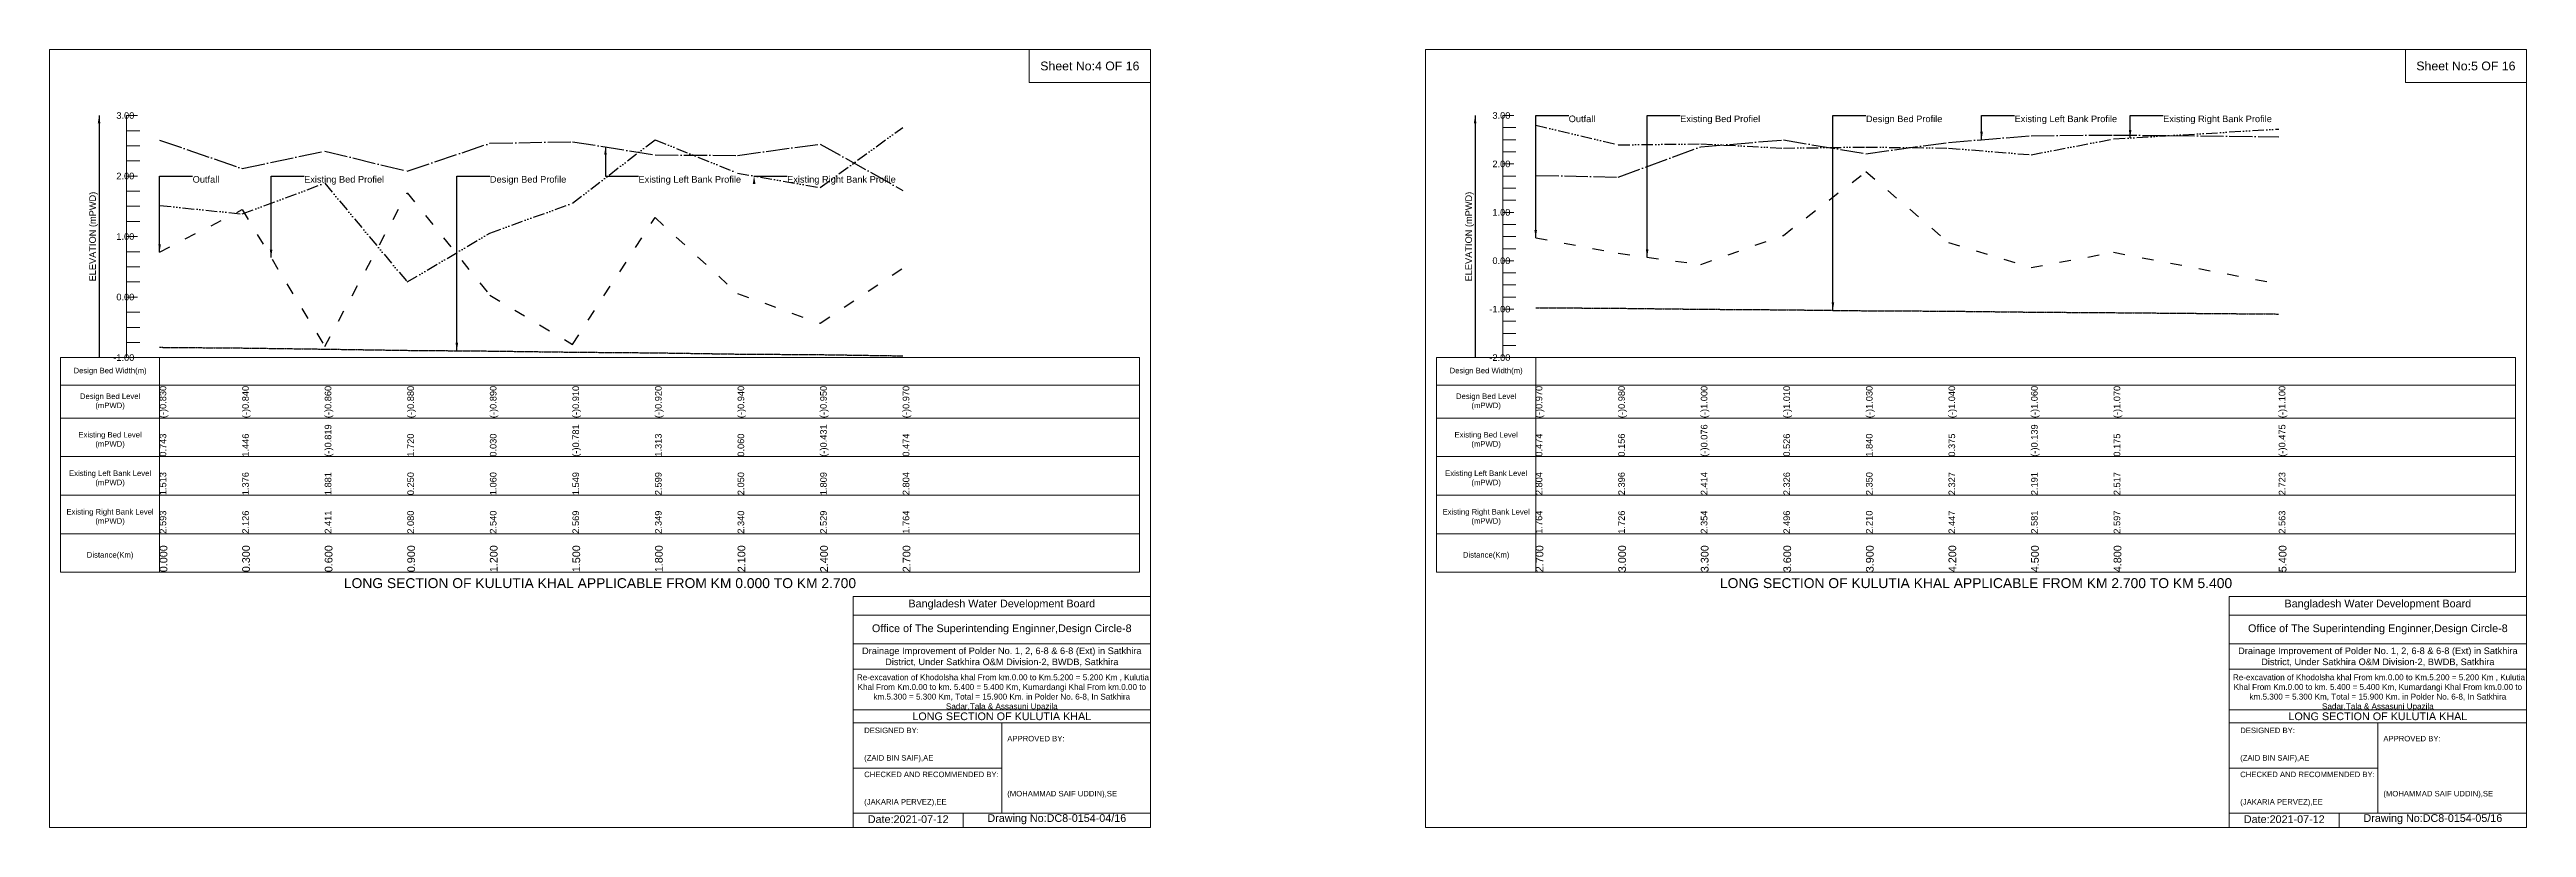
# Model space of a CAD drawing. Header units: inches. Extents: x 91000 to 568000, y -5656 to 0.
# Drawn here: x 280000 to 298000, y -5656 to 0 of the extents above; entities that cross this region are included whole.
import ezdxf

# ---------------------------------------------------------------- set-up
doc = ezdxf.new("R2010")
doc.units = ezdxf.units.IN
doc.header["$LTSCALE"] = 7
doc.header["$MEASUREMENT"] = 0
for name, pattern in [('ACAD_ISO03W100', [30, 12, -18]), ('ACAD_ISO04W100', [30, 24, -3, 0, -3]), ('ACAD_ISO14W100', [24, 12, -3, 0, -3, 0, -3, 0, -3]), ('CENTER', [2, 1.25, -0.25, 0.25, -0.25])]:
    doc.linetypes.add(name, pattern=pattern)
for name, color, linetype, lineweight in [('Cross Section Labels', 7, 'Continuous', 9), ('Design Bed Level Long Section', 7, 'CENTER', 25), ('Existing Bed Level for Long Section', 7, 'ACAD_ISO03W100', 25), ('Existing Left Bank of Long section', 7, 'ACAD_ISO04W100', 25), ('Existing Right Bank of Long Section', 7, 'ACAD_ISO14W100', 25), ('Long Section Border', 7, 'Continuous', 9), ('Long Section Labels', 7, 'Continuous', 9), ('Vscale for Long Section', 7, 'Continuous', 9)]:
    doc.layers.add(name, color=color, linetype=linetype, lineweight=lineweight)
doc.styles.get("Standard").update_dxf_attribs({"font": 'arial.ttf'})
doc.dimstyles.get("Standard").update_dxf_attribs({"dimtxt": 0.18, "dimasz": 0.18, "dimexe": 0.18, "dimexo": 0.0625, "dimgap": 0.09, "dimtad": 0, "dimtih": 1, "dimtoh": 1, "dimdec": 4, "dimzin": 0, "dimdsep": 46, "dimtxsty": 'Standard', "dimcen": 0.09, "dimadec": 0, "dimazin": 0, "dimtfac": 1, "dimtdec": 4, "dimtofl": 0, "dimtmove": 0, "dimatfit": 3, "dimfxl": 1, "dimtolj": 1, "dimtzin": 0, "dimarcsym": 0})

msp = doc.modelspace()

# ---------------------------------------------------------------- linework, layer by layer
at = {"layer": 'Cross Section Labels'}
for points in [[(280000, 0), (288000, 0), (288000, -5656), (280000, -5656)], [(287120, 0), (288000, 0), (288000, -240), (287120, -240)], [(290000, 0), (298000, 0), (298000, -5656), (290000, -5656)], [(297120, 0), (298000, 0), (298000, -240), (297120, -240)]]:
    msp.add_lwpolyline(points, close=True, dxfattribs=at)
for points in [[(285840, -5656), (285840, -3976), (288000, -3976)], [(285840, -4112), (288000, -4112)], [(295840, -5656), (295840, -3976), (298000, -3976)], [(295840, -4112), (298000, -4112)], [(285840, -4320), (288000, -4320)], [(295840, -4320), (298000, -4320)], [(285840, -4504), (288000, -4504)], [(295840, -4504), (298000, -4504)], [(285840, -4800), (288000, -4800)], [(295840, -4800), (298000, -4800)], [(285840, -4896), (288000, -4896)], [(286920, -4896), (286920, -5552)], [(295840, -4896), (298000, -4896)], [(296920, -4896), (296920, -5552)], [(285840, -5224), (286920, -5224)], [(295840, -5224), (296920, -5224)], [(285840, -5552), (288000, -5552)], [(286640, -5552), (286640, -5656)], [(295840, -5552), (298000, -5552)], [(296640, -5552), (296640, -5656)]]:
    msp.add_lwpolyline(points, dxfattribs=at)
at = {"layer": 'Design Bed Level Long Section'}
for points in [[(290800, -1877), (291400, -1881), (292000, -1888), (292600, -1892), (293200, -1899), (293800, -1902), (294400, -1909), (295000, -1913), (296200, -1923)], [(280800, -2165), (281400, -2170), (282000, -2178), (282600, -2187), (283200, -2192), (283800, -2200), (284400, -2205), (285000, -2214), (285600, -2218), (286200, -2227)]]:
    msp.add_lwpolyline(points, dxfattribs=at)
at = {"layer": 'Existing Bed Level for Long Section'}
for points in [[(290800, -1369), (291400, -1481), (292000, -1563), (292600, -1351), (293200, -888), (293800, -1404), (294400, -1585), (295000, -1474), (296200, -1703)], [(280800, -1473), (281400, -1164), (282000, -2160), (282600, -1043), (283200, -1787), (283800, -2144), (284400, -1222), (285000, -1774), (285600, -1990), (286200, -1591)]]:
    msp.add_lwpolyline(points, dxfattribs=at)
at = {"layer": 'Existing Left Bank of Long section'}
for points in [[(280800, -659), (281400, -865), (282000, -739), (282600, -885), (283200, -682), (283800, -670), (284400, -766), (285000, -770), (285600, -687), (286200, -1024)], [(290800, -915), (291400, -928), (292000, -707), (292600, -657), (293200, -758), (293800, -675), (294400, -627), (295000, -622), (296200, -634)]]:
    msp.add_lwpolyline(points, dxfattribs=at)
at = {"layer": 'Existing Right Bank of Long Section'}
for points in [[(280800, -1134), (281400, -1195), (282000, -972), (282600, -1690), (283200, -1334), (283800, -1118), (284400, -656), (285000, -898), (285600, -1004), (286200, -566)], [(290800, -549), (291400, -693), (292000, -686), (292600, -717), (293200, -709), (293800, -717), (294400, -765), (295000, -650), (296200, -578)]]:
    msp.add_lwpolyline(points, dxfattribs=at)
at = {"layer": 'Long Section Border'}
for points in [[(280080, -2240), (287920, -2240), (287920, -3800), (280080, -3800)], [(290080, -2240), (297920, -2240), (297920, -3800), (290080, -3800)]]:
    msp.add_lwpolyline(points, close=True, dxfattribs=at)
for points in [[(280800, -2240), (280800, -3800)], [(290800, -2240), (290800, -3800)], [(280080, -2440), (287920, -2440)], [(290080, -2440), (297920, -2440)], [(280080, -2680), (287920, -2680)], [(290080, -2680), (297920, -2680)], [(280080, -2960), (287920, -2960)], [(290080, -2960), (297920, -2960)], [(280080, -3240), (287920, -3240)], [(290080, -3240), (297920, -3240)], [(280080, -3520), (287920, -3520)], [(290080, -3520), (297920, -3520)]]:
    msp.add_lwpolyline(points, dxfattribs=at)
at = {"layer": 'Vscale for Long Section'}
for points in [[(280560, -2240), (280560, -1800), (280560, -1360), (280560, -920), (280560, -480)], [(280560, -480), (280640, -480)], [(290560, -2240), (290560, -1888), (290560, -1536), (290560, -1184), (290560, -832), (290560, -480)], [(290560, -480), (290640, -480)], [(280560, -590), (280656, -590)], [(280560, -700), (280656, -700)], [(290560, -568), (290656, -568)], [(290560, -656), (290656, -656)], [(280560, -810), (280656, -810)], [(290560, -744), (290656, -744)], [(290560, -832), (290640, -832)], [(280560, -920), (280640, -920)], [(280560, -1030), (280656, -1030)], [(290560, -920), (290656, -920)], [(290560, -1008), (290656, -1008)], [(280560, -1140), (280656, -1140)], [(280560, -1250), (280656, -1250)], [(290560, -1096), (290656, -1096)], [(290560, -1184), (290640, -1184)], [(280560, -1360), (280640, -1360)], [(290560, -1272), (290656, -1272)], [(290560, -1360), (290656, -1360)], [(280560, -1470), (280656, -1470)], [(280560, -1580), (280656, -1580)], [(290560, -1448), (290656, -1448)], [(290560, -1536), (290640, -1536)], [(280560, -1690), (280656, -1690)], [(280560, -1800), (280640, -1800)], [(290560, -1624), (290656, -1624)], [(290560, -1712), (290656, -1712)], [(290560, -1800), (290656, -1800)], [(280560, -1910), (280656, -1910)], [(290560, -1888), (290640, -1888)], [(290560, -1976), (290656, -1976)], [(280560, -2020), (280656, -2020)], [(280560, -2130), (280656, -2130)], [(290560, -2064), (290656, -2064)], [(290560, -2152), (290656, -2152)], [(280560, -2240), (280640, -2240)], [(290560, -2240), (290640, -2240)]]:
    msp.add_lwpolyline(points, dxfattribs=at)

# ---------------------------------------------------------------- texts
at = {"layer": 'Cross Section Labels', "attachment_point": 5}
for s, insert, char_height in [('Sheet No:4 OF 16', (287560, -120), 64), ('Sheet No:5 OF 16', (297560, -120), 64), ('Bangladesh Water Development Board', (286920, -4036), 56), ('Bangladesh Water Development Board', (296920, -4036), 56), ('Office of The Superintending Enginner,Design Circle-8', (286920, -4216), 56), ('Office of The Superintending Enginner,Design Circle-8', (296920, -4216), 56)]:
    msp.add_mtext(s, dxfattribs=dict(at, insert=insert, char_height=char_height))
at = {"layer": 'Cross Section Labels'}
for s, insert, char_height, width, attachment_point in [('Drainage Improvement of Polder No. 1, 2, 6-8 & 6-8 (Ext) in Satkhira District, Under Satkhira O&M Division-2, BWDB, Satkhira', (286920, -4416), 48, 2240, 5), ('Drainage Improvement of Polder No. 1, 2, 6-8 & 6-8 (Ext) in Satkhira District, Under Satkhira O&M Division-2, BWDB, Satkhira', (296920, -4416), 48, 2240, 5), (' Re-excavation of Khodolsha khal From km.0.00 to Km.5.200 = 5.200 Km , Kulutia Khal From Km.0.00 to km. 5.400 = 5.400 Km, Kumardangi Khal From km.0.00 to km.5.300 = 5.300 Km, Total = 15.900 Km. in Polder No. 6-8, In Satkhira Sadar,Tala & Assasuni Upazila', (286920, -4676), 42.152, 2160, 5), (' Re-excavation of Khodolsha khal From km.0.00 to Km.5.200 = 5.200 Km , Kulutia Khal From Km.0.00 to km. 5.400 = 5.400 Km, Kumardangi Khal From km.0.00 to km.5.300 = 5.300 Km, Total = 15.900 Km. in Polder No. 6-8, In Satkhira Sadar,Tala & Assasuni Upazila', (296920, -4676), 42.152, 2160, 5), ('LONG SECTION OF KULUTIA KHAL', (286920, -4848), 56, 2240, 5), ('LONG SECTION OF KULUTIA KHAL', (296920, -4848), 56, 2240, 5), ('DESIGNED BY:^J^J^J(ZAID BIN SAIF),AE', (285920, -5056), 40, 1120, 4), ('APPROVED BY:^J^J^J^J^J^J(MOHAMMAD SAIF UDDIN),SE', (286960, -5216), 40, 1120, 4), ('DESIGNED BY:^J^J^J(ZAID BIN SAIF),AE', (295920, -5056), 40, 1120, 4), ('APPROVED BY:^J^J^J^J^J^J(MOHAMMAD SAIF UDDIN),SE', (296960, -5216), 40, 1120, 4), ('CHECKED AND RECOMMENDED BY:^J^J^J(JAKARIA PERVEZ),EE', (285920, -5376), 40, 1120, 4), ('CHECKED AND RECOMMENDED BY:^J^J^J(JAKARIA PERVEZ),EE', (295920, -5376), 40, 1120, 4), ('Date:2021-07-12', (286240, -5596), 56, 1120, 5), ('Drawing No:DC8-0154-04/16', (287320, -5596), 56, 1760, 5), ('Date:2021-07-12', (296240, -5596), 56, 1120, 5), ('Drawing No:DC8-0154-05/16', (297320, -5596), 56, 1760, 5)]:
    msp.add_mtext(s, dxfattribs=dict(at, insert=insert, char_height=char_height, width=width, attachment_point=attachment_point))
at = {"layer": 'Long Section Border', "attachment_point": 5}
for s, insert, char_height in [('Design Bed Width(m)', (280440, -2340), 40), ('Design Bed Width(m)', (290440, -2340), 40), ('Design Bed Level^J(mPWD)', (280440, -2560), 40), ('Design Bed Level^J(mPWD)', (290440, -2560), 40), ('Existing Bed Level^J(mPWD)', (280440, -2840), 40), ('Existing Bed Level^J(mPWD)', (290440, -2840), 40), ('Existing Left Bank Level^J(mPWD)', (280440, -3120), 40), ('Existing Left Bank Level^J(mPWD)', (290440, -3120), 40), ('Existing Right Bank Level^J(mPWD)', (280440, -3400), 40), ('Existing Right Bank Level^J(mPWD)', (290440, -3400), 40), ('Distance(Km)', (280440, -3680), 40), ('Distance(Km)', (290440, -3680), 40), ('LONG SECTION OF KULUTIA KHAL APPLICABLE FROM KM 0.000 TO KM 2.700', (284000, -3880), 72), ('LONG SECTION OF KULUTIA KHAL APPLICABLE FROM KM 2.700 TO KM 5.400', (294000, -3880), 72)]:
    msp.add_mtext(s, dxfattribs=dict(at, insert=insert, char_height=char_height))
at = {"layer": 'Long Section Labels', "char_height": 48, "attachment_point": 1}
for s, insert in [('Outfall', (291040, -480)), ('Existing Bed Profiel', (291850, -480)), ('Design Bed Profile', (293200, -480)), ('Existing Left Bank Profile', (294280, -480)), ('Existing Right Bank Profile', (295360, -480)), ('Outfall', (281040, -920)), ('Existing Bed Profiel', (281850, -920)), ('Design Bed Profile', (283200, -920)), ('Existing Left Bank Profile', (284280, -920)), ('Existing Right Bank Profile', (285360, -920))]:
    msp.add_mtext(s, dxfattribs=dict(at, insert=insert))
at = {"layer": 'Vscale for Long Section', "char_height": 48, "attachment_point": 6}
for s, insert in [('3.00', (280616, -480)), ('3.00', (290616, -480)), ('2.00', (280616, -920)), ('2.00', (290616, -832)), ('1.00', (290616, -1184)), ('1.00', (280616, -1360)), ('0.00', (290616, -1536)), ('0.00', (280616, -1800)), ('-1.00', (290616, -1888)), ('-1.00', (280616, -2240)), ('-2.00', (290616, -2240))]:
    msp.add_mtext(s, dxfattribs=dict(at, insert=insert))
at = {"layer": 'Vscale for Long Section', "rotation": 90}
for s, insert, char_height, attachment_point in [('ELEVATION (mPWD)', (280320, -1360), 48, 5), ('ELEVATION (mPWD)', (290320, -1360), 48, 5), ('(-)0.830', (280800, -2680), 48, 1), ('(-)0.840', (281400, -2680), 48, 1), ('(-)0.860', (282000, -2680), 48, 1), ('(-)0.880', (282600, -2680), 48, 1), ('(-)0.890', (283200, -2680), 48, 1), ('(-)0.910', (283800, -2680), 48, 1), ('(-)0.920', (284400, -2680), 48, 1), ('(-)0.940', (285000, -2680), 48, 1), ('(-)0.950', (285600, -2680), 48, 1), ('(-)0.970', (286200, -2680), 48, 1), ('(-)0.970', (290800, -2680), 48, 1), ('(-)0.980', (291400, -2680), 48, 1), ('(-)1.000', (292000, -2680), 48, 1), ('(-)1.010', (292600, -2680), 48, 1), ('(-)1.030', (293200, -2680), 48, 1), ('(-)1.040', (293800, -2680), 48, 1), ('(-)1.060', (294400, -2680), 48, 1), ('(-)1.070', (295000, -2680), 48, 1), ('(-)1.100', (296200, -2680), 48, 1), ('0.743', (280800, -2960), 48, 1), ('1.446', (281400, -2960), 48, 1), ('(-)0.819', (282000, -2960), 48, 1), ('1.720', (282600, -2960), 48, 1), ('0.030', (283200, -2960), 48, 1), ('(-)0.781', (283800, -2960), 48, 1), ('1.313', (284400, -2960), 48, 1), ('0.060', (285000, -2960), 48, 1), ('(-)0.431', (285600, -2960), 48, 1), ('0.474', (286200, -2960), 48, 1), ('0.474', (290800, -2960), 48, 1), ('0.156', (291400, -2960), 48, 1), ('(-)0.076', (292000, -2960), 48, 1), ('0.526', (292600, -2960), 48, 1), ('1.840', (293200, -2960), 48, 1), ('0.375', (293800, -2960), 48, 1), ('(-)0.139', (294400, -2960), 48, 1), ('0.175', (295000, -2960), 48, 1), ('(-)0.475', (296200, -2960), 48, 1), ('1.513', (280800, -3240), 48, 1), ('1.376', (281400, -3240), 48, 1), ('1.881', (282000, -3240), 48, 1), ('0.250', (282600, -3240), 48, 1), ('1.060', (283200, -3240), 48, 1), ('1.549', (283800, -3240), 48, 1), ('2.599', (284400, -3240), 48, 1), ('2.050', (285000, -3240), 48, 1), ('1.809', (285600, -3240), 48, 1), ('2.804', (286200, -3240), 48, 1), ('2.804', (290800, -3240), 48, 1), ('2.396', (291400, -3240), 48, 1), ('2.414', (292000, -3240), 48, 1), ('2.326', (292600, -3240), 48, 1), ('2.350', (293200, -3240), 48, 1), ('2.327', (293800, -3240), 48, 1), ('2.191', (294400, -3240), 48, 1), ('2.517', (295000, -3240), 48, 1), ('2.723', (296200, -3240), 48, 1), ('2.593', (280800, -3520), 48, 1), ('2.126', (281400, -3520), 48, 1), ('2.411', (282000, -3520), 48, 1), ('2.080', (282600, -3520), 48, 1), ('2.540', (283200, -3520), 48, 1), ('2.569', (283800, -3520), 48, 1), ('2.349', (284400, -3520), 48, 1), ('2.340', (285000, -3520), 48, 1), ('2.529', (285600, -3520), 48, 1), ('1.764', (286200, -3520), 48, 1), ('1.764', (290800, -3520), 48, 1), ('1.726', (291400, -3520), 48, 1), ('2.354', (292000, -3520), 48, 1), ('2.496', (292600, -3520), 48, 1), ('2.210', (293200, -3520), 48, 1), ('2.447', (293800, -3520), 48, 1), ('2.581', (294400, -3520), 48, 1), ('2.597', (295000, -3520), 48, 1), ('2.563', (296200, -3520), 48, 1), ('0.000', (280800, -3800), 56, 1), ('0.300', (281400, -3800), 56, 1), ('0.600', (282000, -3800), 56, 1), ('0.900', (282600, -3800), 56, 1), ('1.200', (283200, -3800), 56, 1), ('1.500', (283800, -3800), 56, 1), ('1.800', (284400, -3800), 56, 1), ('2.100', (285000, -3800), 56, 1), ('2.400', (285600, -3800), 56, 1), ('2.700', (286200, -3800), 56, 1), ('2.700', (290800, -3800), 56, 1), ('3.000', (291400, -3800), 56, 1), ('3.300', (292000, -3800), 56, 1), ('3.600', (292600, -3800), 56, 1), ('3.900', (293200, -3800), 56, 1), ('4.200', (293800, -3800), 56, 1), ('4.500', (294400, -3800), 56, 1), ('4.800', (295000, -3800), 56, 1), ('5.400', (296200, -3800), 56, 1)]:
    msp.add_mtext(s, dxfattribs=dict(at, insert=insert, char_height=char_height, attachment_point=attachment_point))

# ---------------------------------------------------------------- leaders
at = {"layer": 'Long Section Labels', "annotation_type": 0, "has_hookline": 1, "hookline_direction": 0}
for points, text_width in [([(290800, -1369), (290800, -480), (291040, -480)], 186), ([(291610, -1510), (291610, -480), (291850, -480)], 571), ([(292960, -1896), (292960, -480), (293200, -480)], 547), ([(294040, -656), (294040, -480), (294280, -480)], 737), ([(295120, -643), (295120, -480), (295360, -480)], 782), ([(284040, -708), (284040, -920), (284280, -920)], 737), ([(280800, -1473), (280800, -920), (281040, -920)], 186), ([(281610, -1513), (281610, -920), (281850, -920)], 571), ([(282960, -2190), (282960, -920), (283200, -920)], 547), ([(285120, -919), (285120, -920), (285360, -920)], 782)]:
    msp.add_leader(points, dimstyle='Standard', override={"dimasz": 57.6}, dxfattribs=dict(at, text_width=text_width))
at = {"layer": 'Vscale for Long Section'}
for points in [[(280360, -480), (280360, -2240)], [(290360, -480), (290360, -2240)]]:
    msp.add_leader(points, dimstyle='Standard', override={"dimasz": 57.6}, dxfattribs=at)

doc.saveas('drawing.dxf')
